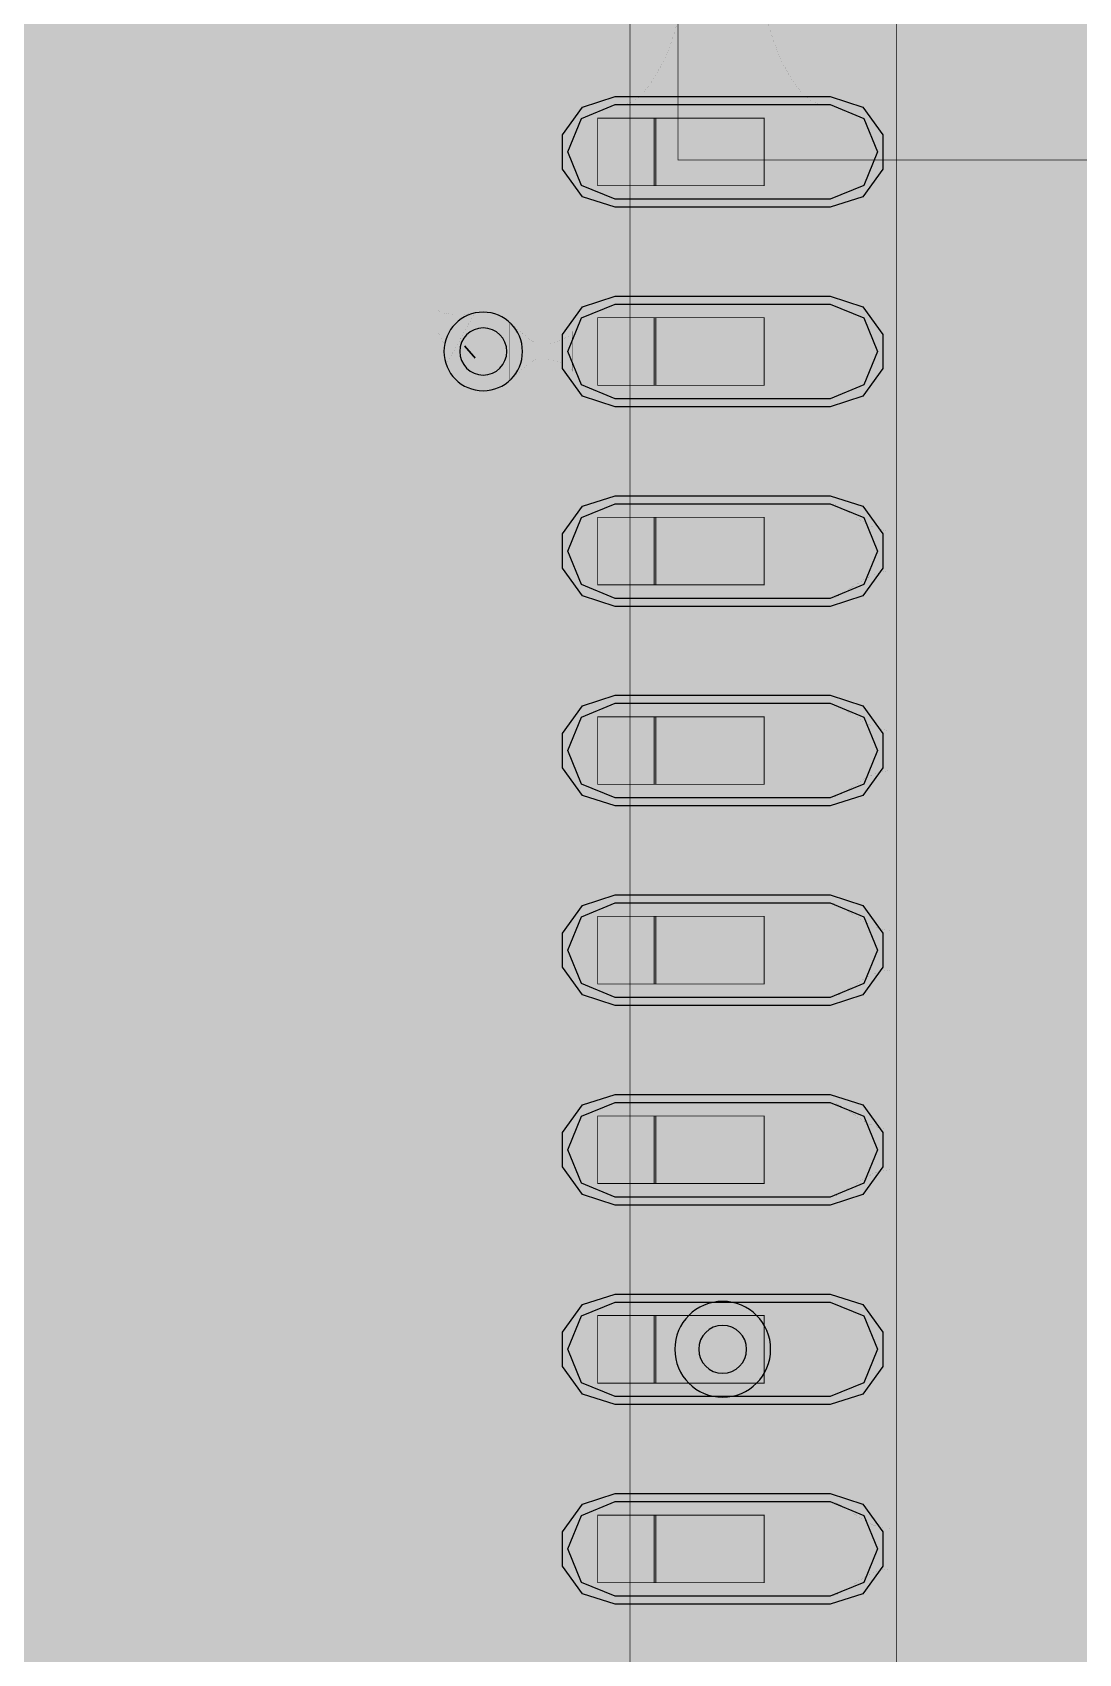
# Model space of a CAD drawing. Header units: millimetres. Extents: x 0 to 100, y -100 to 0.
# Drawn here: x 16.35 to 23, y -31.35 to -21.03 of the extents above; entities that cross this region are included whole.
import ezdxf

# ---------------------------------------------------------------- set-up
doc = ezdxf.new("R2010")
doc.units = ezdxf.units.MM
doc.header["$MEASUREMENT"] = 0
for name, color, linetype, true_color in [('Bottom-Layer', 7, 'Continuous', 0x0000ff), ('Component-Shape-Layer', 7, 'Continuous', 0x00cccc), ('Hole-Layer', 7, 'Continuous', 0x222222), ('Inner1', 7, 'Continuous', 0x999966), ('Inner2', 7, 'Continuous', 0x008000), ('Multi-Layer', 7, 'Continuous', 0xc0c0c0), ('Pin-Floating-Layer', 7, 'Continuous', 0xff99ff), ('Pin-Soldering-Layer', 7, 'Continuous', 0xcc9999), ('Top-Layer', 7, 'Continuous', 0xff0000), ('Top-Paste-Mask-Layer', 7, 'Continuous', 0x808080), ('Top-Silkscreen-Layer', 7, 'Continuous', 0xffcc00), ('Top-Solder-Mask-Layer', 7, 'Continuous', 0x800080)]:
    doc.layers.add(name, color=color, linetype=linetype, true_color=true_color)

msp = doc.modelspace()

# ---------------------------------------------------------------- hatches: boundary and pattern name
at = {"layer": 'Bottom-Layer'}
for points in [[(99.642, -0.358), (99.642, -99.642), (0.358, -99.642), (0.358, -0.358)], [(18.608, -23.063), (18.689, -23.367), (18.912, -23.589), (19.216, -23.671), (19.52, -23.589), (19.742, -23.367), (19.824, -23.063), (19.742, -22.759), (19.52, -22.536), (19.216, -22.455), (18.912, -22.536), (18.689, -22.759)], [(20.077, -29.413), (20.165, -29.744), (20.408, -29.987), (20.74, -30.076), (21.071, -29.987), (21.314, -29.744), (21.403, -29.413), (21.314, -29.081), (21.071, -28.839), (20.74, -28.75), (20.408, -28.839), (20.165, -29.081)]]:
    msp.add_hatch(color=256, dxfattribs=at).paths.add_polyline_path(points)
at = {"layer": 'Inner1'}
for points in [[(99.642, -0.358), (99.642, -99.642), (0.358, -99.642), (0.358, -0.358)], [(7.075, -50.822), (6.826, -51.097), (6.736, -51.457), (6.826, -51.817), (7.075, -52.092), (6.826, -52.367), (6.736, -52.727), (6.826, -53.087), (7.075, -53.362), (6.826, -53.637), (6.736, -53.997), (6.826, -54.357), (7.075, -54.632), (6.826, -54.907), (6.736, -55.267), (6.826, -55.627), (7.075, -55.902), (6.826, -56.177), (6.736, -56.537), (6.826, -56.897), (7.075, -57.172), (6.826, -57.447), (6.736, -57.807), (6.826, -58.167), (7.075, -58.442), (6.826, -58.717), (6.736, -59.077), (6.826, -59.437), (7.075, -59.712), (6.826, -59.987), (6.736, -60.347), (6.826, -60.707), (7.075, -60.982), (6.819, -61.27), (6.737, -61.647), (6.849, -62.017), (7.127, -62.284), (7.501, -62.381), (7.874, -62.284), (8.152, -62.017), (8.264, -61.647), (8.182, -61.27), (7.926, -60.982), (8.175, -60.707), (8.265, -60.347), (8.175, -59.987), (7.926, -59.712), (8.175, -59.437), (8.265, -59.077), (8.175, -58.717), (7.926, -58.442), (8.175, -58.167), (8.265, -57.807), (8.175, -57.447), (7.926, -57.172), (8.175, -56.897), (8.265, -56.537), (8.175, -56.177), (7.926, -55.902), (8.175, -55.627), (8.265, -55.267), (8.175, -54.907), (7.926, -54.632), (8.175, -54.357), (8.265, -53.997), (8.175, -53.637), (7.926, -53.362), (8.175, -53.087), (8.265, -52.727), (8.175, -52.367), (7.926, -52.092), (8.175, -51.817), (8.265, -51.457), (8.175, -51.097), (7.926, -50.822), (8.175, -50.547), (8.265, -50.187), (8.175, -49.827), (7.926, -49.552), (8.137, -49.34), (8.251, -49.064), (8.25, -48.765), (8.249, -48.754), (8.736, -48.267), (8.822, -48.635), (9.075, -48.917), (8.979, -48.993), (8.897, -49.083), (8.76, -49.363), (8.746, -49.674), (8.857, -49.964), (9.075, -50.187), (8.979, -50.263), (8.897, -50.353), (8.76, -50.633), (8.746, -50.944), (8.857, -51.234), (9.075, -51.457), (8.979, -51.533), (8.897, -51.623), (8.76, -51.903), (8.746, -52.214), (8.857, -52.504), (9.075, -52.727), (8.979, -52.803), (8.897, -52.893), (8.76, -53.173), (8.746, -53.484), (8.857, -53.774), (9.075, -53.997), (8.826, -54.272), (8.736, -54.632), (8.826, -54.992), (9.075, -55.267), (8.826, -55.542), (8.736, -55.902), (8.826, -56.262), (9.075, -56.537), (8.979, -56.613), (8.897, -56.703), (8.76, -56.983), (8.746, -57.294), (8.857, -57.584), (9.075, -57.807), (8.979, -57.883), (8.897, -57.973), (8.76, -58.253), (8.746, -58.564), (8.857, -58.854), (9.075, -59.077), (8.979, -59.153), (8.897, -59.243), (8.76, -59.523), (8.746, -59.834), (8.857, -60.124), (9.075, -60.347), (8.826, -60.622), (8.736, -60.983), (8.827, -61.343), (9.076, -61.618), (9.091, -61.63), (9.091, -69.656), (9.123, -69.813), (9.211, -69.945), (13.132, -73.866), (13.138, -73.94), (13.256, -74.262), (13.53, -74.469), (13.873, -74.494), (14.174, -74.33), (14.339, -74.028), (14.314, -73.686), (14.107, -73.412), (13.785, -73.293), (13.711, -73.288), (13.655, -73.231), (13.975, -73.193), (14.231, -72.995), (14.349, -72.695), (14.297, -72.376), (14.09, -72.129), (13.785, -72.023), (13.711, -72.018), (13.655, -71.961), (13.975, -71.923), (14.231, -71.725), (14.349, -71.425), (14.297, -71.106), (14.09, -70.859), (13.785, -70.753), (13.711, -70.748), (13.655, -70.691), (13.975, -70.653), (14.231, -70.455), (14.349, -70.155), (14.297, -69.836), (14.09, -69.589), (13.785, -69.483), (13.711, -69.478), (13.655, -69.421), (13.975, -69.383), (14.231, -69.185), (14.349, -68.885), (14.297, -68.566), (14.09, -68.319), (13.785, -68.213), (13.711, -68.208), (13.655, -68.151), (13.975, -68.113), (14.231, -67.915), (14.349, -67.615), (14.297, -67.296), (14.09, -67.049), (13.785, -66.943), (13.711, -66.938), (13.655, -66.881), (13.975, -66.843), (14.231, -66.645), (14.349, -66.345), (14.297, -66.026), (14.09, -65.779), (13.785, -65.673), (13.711, -65.668), (12.143, -64.1), (12.143, -61.095), (18.608, -67.559), (18.679, -67.835), (18.867, -68.048), (19.133, -68.152), (19.417, -68.124), (19.656, -67.969), (19.799, -67.723), (19.813, -67.438), (19.697, -67.178), (19.474, -66.999), (19.195, -66.942), (19.148, -66.943), (12.347, -60.141), (12.347, -58.252), (13.132, -59.037), (13.138, -59.111), (13.256, -59.433), (13.53, -59.64), (13.873, -59.665), (14.174, -59.501), (14.339, -59.199), (14.314, -58.857), (14.107, -58.583), (13.785, -58.464), (13.711, -58.459), (13.655, -58.402), (13.975, -58.364), (14.231, -58.166), (14.349, -57.866), (14.297, -57.547), (14.09, -57.3), (13.785, -57.194), (13.711, -57.189), (13.655, -57.132), (13.975, -57.094), (14.231, -56.896), (14.349, -56.596), (14.297, -56.277), (14.09, -56.03), (13.785, -55.924), (13.711, -55.919), (13.655, -55.862), (13.975, -55.824), (14.231, -55.626), (14.349, -55.326), (14.297, -55.007), (14.09, -54.76), (13.785, -54.654), (13.711, -54.649), (13.655, -54.592), (13.975, -54.554), (14.231, -54.356), (14.349, -54.056), (14.297, -53.737), (14.09, -53.49), (13.785, -53.384), (13.711, -53.379), (13.655, -53.322), (13.975, -53.284), (14.231, -53.086), (14.349, -52.786), (14.297, -52.467), (14.09, -52.22), (13.785, -52.114), (13.711, -52.109), (13.701, -52.098), (13.701, -52.057), (13.937, -52.028), (14.143, -51.91), (14.289, -51.722), (14.351, -51.492), (14.321, -51.256), (14.202, -51.05), (14.154, -50.994), (14.154, -47.452), (14.123, -47.296), (14.034, -47.163), (10.248, -43.377), (10.25, -43.35), (10.263, -43.257), (10.264, -43.163), (10.261, -43.122), (10.255, -43.081), (18.721, -51.546), (18.721, -52.264), (18.673, -52.32), (18.529, -52.632), (18.576, -52.972), (18.801, -53.232), (19.13, -53.329), (19.46, -53.232), (19.684, -52.972), (19.732, -52.632), (19.587, -52.32), (19.539, -52.264), (19.539, -51.614), (19.581, -51.363), (19.466, -51.135), (19.428, -51.097), (19.419, -51.088), (19.41, -51.079), (12.968, -44.637), (13.021, -44.647), (13.074, -44.651), (13.288, -44.651), (13.344, -44.699), (13.655, -44.843), (13.995, -44.796), (14.256, -44.571), (14.353, -44.242), (14.256, -43.912), (13.996, -43.688), (13.656, -43.64), (13.344, -43.784), (13.288, -43.833), (13.243, -43.833), (10.248, -40.837), (10.25, -40.81), (10.257, -40.774), (10.261, -40.738), (12.785, -43.261), (12.917, -43.35), (13.074, -43.381), (13.288, -43.381), (13.344, -43.429), (13.655, -43.573), (13.995, -43.526), (14.256, -43.301), (14.353, -42.972), (14.256, -42.642), (13.996, -42.418), (13.656, -42.37), (13.344, -42.514), (13.288, -42.563), (13.243, -42.563), (10.248, -39.567), (10.25, -39.54), (10.258, -39.494), (10.263, -39.447), (10.265, -39.4), (10.264, -39.353), (10.178, -39.037), (9.967, -38.786), (9.671, -38.647), (9.344, -38.643), (9.045, -38.777), (9.045, -29.611), (13.143, -25.513), (13.174, -25.813), (13.345, -26.061), (13.614, -26.197), (13.915, -26.186), (14.175, -26.033), (14.328, -25.773), (14.338, -25.472), (14.203, -25.203), (13.954, -25.032), (13.655, -25.001), (13.711, -24.945), (13.784, -24.94), (14.089, -24.834), (14.297, -24.587), (14.349, -24.268), (14.231, -23.967), (13.975, -23.77), (13.655, -23.731), (13.711, -23.675), (13.784, -23.67), (14.089, -23.564), (14.297, -23.317), (14.349, -22.998), (14.231, -22.697), (13.975, -22.5), (13.655, -22.461), (13.711, -22.405), (13.784, -22.4), (14.043, -22.323), (14.243, -22.141), (14.345, -21.891), (14.328, -21.621), (14.196, -21.386), (13.975, -21.23), (14.14, -21.066), (16.545, -21.066), (18.612, -23.133), (18.712, -23.403), (18.925, -23.597), (19.203, -23.671), (19.484, -23.608), (19.705, -23.424), (19.816, -23.158), (19.793, -22.871), (19.64, -22.627), (19.392, -22.481), (19.104, -22.465), (19.101, -22.465), (17.003, -20.368), (16.871, -20.279), (16.714, -20.248), (13.92, -20.248), (13.688, -20.32), (13.538, -20.511), (6.569, -27.48), (6.48, -27.613), (6.449, -27.769), (6.449, -44.471), (6.48, -44.627), (6.569, -44.76), (6.752, -44.944), (6.751, -44.955), (6.75, -45.254), (6.864, -45.53), (7.075, -45.742), (6.842, -45.99), (6.739, -46.314), (6.788, -46.651), (6.977, -46.934), (7.025, -46.975), (7.075, -47.012), (6.833, -47.275), (6.737, -47.62), (6.809, -47.971), (7.032, -48.251), (7.053, -48.267), (7.075, -48.282), (6.833, -48.545), (6.737, -48.89), (6.809, -49.241), (7.032, -49.521), (7.053, -49.537), (7.075, -49.552), (6.826, -49.827), (6.736, -50.187), (6.826, -50.547)], [(20.077, -29.413), (20.165, -29.744), (20.408, -29.987), (20.74, -30.076), (21.071, -29.987), (21.314, -29.744), (21.403, -29.413), (21.314, -29.081), (21.071, -28.839), (20.74, -28.75), (20.408, -28.839), (20.165, -29.081)]]:
    msp.add_hatch(color=256, dxfattribs=at).paths.add_polyline_path(points)
at = {"layer": 'Inner2'}
for points in [[(99.642, -0.358), (99.642, -99.642), (0.358, -99.642), (0.358, -0.358)], [(20.15, -80.477), (21.845, -80.477), (22.084, -80.385), (22.201, -80.158), (22.396, -80.158), (22.262, -80.424), (22.257, -80.721), (22.384, -80.991), (22.615, -81.178), (22.906, -81.245), (23.196, -81.178), (23.427, -80.991), (23.554, -80.721), (23.55, -80.424), (23.416, -80.158), (52.054, -80.158), (51.92, -80.424), (51.915, -80.721), (52.042, -80.991), (52.274, -81.178), (52.564, -81.245), (52.854, -81.178), (53.085, -80.991), (53.212, -80.721), (53.208, -80.424), (53.074, -80.158), (66.883, -80.158), (66.749, -80.424), (66.744, -80.721), (66.871, -80.991), (67.103, -81.178), (67.393, -81.245), (67.683, -81.178), (67.914, -80.991), (68.041, -80.721), (68.037, -80.424), (67.903, -80.158), (75.335, -80.158), (75.443, -80.22), (75.565, -80.241), (85.725, -80.241), (85.904, -80.193), (86.035, -80.062), (86.083, -79.883), (86.083, -70.57), (86.153, -70.407), (86.176, -70.231), (86.153, -70.056), (86.083, -69.893), (86.083, -68.072), (86.035, -67.893), (85.904, -67.762), (85.725, -67.714), (75.565, -67.714), (75.386, -67.762), (75.255, -67.893), (75.207, -68.072), (75.207, -77.747), (22.203, -77.747), (22.203, -22.203), (83.525, -22.203), (83.704, -22.155), (83.835, -22.024), (83.883, -21.845), (83.883, -20.15), (83.835, -19.971), (83.704, -19.84), (83.525, -19.792), (32.89, -19.792), (33.176, -19.571), (33.303, -19.233), (33.235, -18.878), (32.99, -18.612), (32.643, -18.514), (32.295, -18.612), (32.05, -18.878), (31.982, -19.233), (32.109, -19.571), (32.395, -19.792), (22.203, -19.792), (22.203, -17.302), (22.155, -17.123), (22.024, -16.992), (21.845, -16.944), (21.082, -16.944), (20.752, -16.856), (20.422, -16.944), (20.15, -16.944), (19.971, -16.992), (19.84, -17.123), (19.792, -17.302), (19.792, -22.869), (19.6, -22.591), (19.288, -22.459), (18.955, -22.514), (18.702, -22.738), (18.608, -23.063), (18.702, -23.388), (18.955, -23.612), (19.288, -23.667), (19.6, -23.534), (19.792, -23.256), (19.792, -67.356), (19.6, -67.078), (19.288, -66.946), (18.955, -67.001), (18.702, -67.225), (18.608, -67.55), (18.702, -67.875), (18.955, -68.099), (19.288, -68.154), (19.6, -68.021), (19.792, -67.743), (19.792, -77.747), (16.891, -77.747), (16.712, -77.795), (16.581, -77.926), (16.533, -78.105), (16.533, -79.8), (16.581, -79.979), (16.712, -80.11), (16.891, -80.158), (19.794, -80.158), (19.911, -80.385)], [(20.15, -17.302), (21.845, -17.302), (21.845, -80.119), (20.15, -80.119)], [(83.525, -20.15), (83.525, -21.845), (20.455, -21.845), (20.455, -20.15)]]:
    msp.add_hatch(color=256, dxfattribs=at).paths.add_polyline_path(points)
at = {"layer": 'Pin-Floating-Layer'}
for points in [[(20.314, -21.578), (20.314, -22.008), (19.944, -22.008), (19.944, -21.578)], [(20.314, -21.578), (20.314, -22.008), (19.944, -22.008), (19.944, -21.578)], [(20.314, -22.848), (20.314, -23.278), (19.944, -23.278), (19.944, -22.848)], [(20.314, -22.848), (20.314, -23.278), (19.944, -23.278), (19.944, -22.848)], [(20.314, -24.118), (20.314, -24.548), (19.944, -24.548), (19.944, -24.118)], [(20.314, -24.118), (20.314, -24.548), (19.944, -24.548), (19.944, -24.118)], [(20.314, -25.388), (20.314, -25.818), (19.944, -25.818), (19.944, -25.388)], [(20.314, -25.388), (20.314, -25.818), (19.944, -25.818), (19.944, -25.388)], [(20.314, -26.658), (20.314, -27.088), (19.944, -27.088), (19.944, -26.658)], [(20.314, -26.658), (20.314, -27.088), (19.944, -27.088), (19.944, -26.658)], [(20.314, -27.928), (20.314, -28.358), (19.944, -28.358), (19.944, -27.928)], [(20.314, -27.928), (20.314, -28.358), (19.944, -28.358), (19.944, -27.928)], [(20.314, -29.198), (20.314, -29.628), (19.944, -29.628), (19.944, -29.198)], [(20.314, -29.198), (20.314, -29.628), (19.944, -29.628), (19.944, -29.198)], [(20.314, -30.468), (20.314, -30.898), (19.944, -30.898), (19.944, -30.468)], [(20.314, -30.468), (20.314, -30.898), (19.944, -30.898), (19.944, -30.468)]]:
    msp.add_hatch(color=256, dxfattribs=at).paths.add_polyline_path(points)
at = {"layer": 'Pin-Soldering-Layer'}
for points in [[(21.004, -21.578), (21.004, -22.008), (20.304, -22.008), (20.304, -21.578)], [(21.004, -21.578), (21.004, -22.008), (20.304, -22.008), (20.304, -21.578)], [(21.004, -22.848), (21.004, -23.278), (20.304, -23.278), (20.304, -22.848)], [(21.004, -22.848), (21.004, -23.278), (20.304, -23.278), (20.304, -22.848)], [(21.004, -24.118), (21.004, -24.548), (20.304, -24.548), (20.304, -24.118)], [(21.004, -24.118), (21.004, -24.548), (20.304, -24.548), (20.304, -24.118)], [(21.004, -25.388), (21.004, -25.818), (20.304, -25.818), (20.304, -25.388)], [(21.004, -25.388), (21.004, -25.818), (20.304, -25.818), (20.304, -25.388)], [(21.004, -26.658), (21.004, -27.088), (20.304, -27.088), (20.304, -26.658)], [(21.004, -26.658), (21.004, -27.088), (20.304, -27.088), (20.304, -26.658)], [(21.004, -27.928), (21.004, -28.358), (20.304, -28.358), (20.304, -27.928)], [(21.004, -27.928), (21.004, -28.358), (20.304, -28.358), (20.304, -27.928)], [(21.004, -29.198), (21.004, -29.628), (20.304, -29.628), (20.304, -29.198)], [(21.004, -29.198), (21.004, -29.628), (20.304, -29.628), (20.304, -29.198)], [(21.004, -30.468), (21.004, -30.898), (20.304, -30.898), (20.304, -30.468)], [(21.004, -30.468), (21.004, -30.898), (20.304, -30.898), (20.304, -30.468)]]:
    msp.add_hatch(color=256, dxfattribs=at).paths.add_polyline_path(points)
at = {"layer": 'Top-Layer'}
for points in [[(99.642, -0.358), (99.642, -99.642), (0.358, -99.642), (0.358, -0.358)], [(20.055, -22.094), (19.842, -22.006), (19.754, -21.793), (19.842, -21.58), (20.055, -21.492), (21.424, -21.492), (21.637, -21.58), (21.725, -21.793), (21.637, -22.006), (21.424, -22.094)], [(25.936, -29.748), (25.899, -29.563), (25.794, -29.405), (24.188, -27.8), (24.031, -27.695), (23.845, -27.658), (21.87, -27.658), (21.745, -27.567), (21.601, -27.508), (21.745, -27.449), (21.87, -27.358), (23.329, -27.358), (23.345, -27.367), (23.366, -27.382), (23.626, -27.515), (23.917, -27.524), (24.184, -27.407), (24.375, -27.187), (24.453, -26.906), (24.403, -26.619), (24.235, -26.381), (23.982, -26.238), (24.235, -26.095), (24.403, -25.856), (24.453, -25.569), (24.375, -25.289), (24.184, -25.069), (23.917, -24.952), (23.626, -24.96), (23.366, -25.093), (23.345, -25.109), (23.329, -25.118), (21.87, -25.118), (21.745, -25.027), (21.601, -24.968), (21.745, -24.909), (21.87, -24.818), (23.419, -24.818), (23.605, -24.781), (23.762, -24.676), (25.366, -23.073), (25.471, -22.915), (25.508, -22.73), (25.508, -21.87), (25.599, -21.744), (25.658, -21.601), (25.829, -21.893), (26.123, -22.061), (26.462, -22.061), (26.756, -21.893), (26.928, -21.601), (26.986, -21.744), (27.077, -21.87), (27.077, -24.098), (27.114, -24.284), (27.219, -24.441), (28.572, -25.794), (28.729, -25.899), (28.915, -25.936), (49.938, -25.936), (47.403, -28.471), (33.401, -28.471), (33.215, -28.508), (33.058, -28.613), (29.121, -32.55), (29.016, -32.707), (28.979, -32.893), (28.979, -53.048), (26.37, -50.439), (26.126, -50.15), (25.936, -49.823)], [(20.055, -23.364), (19.842, -23.276), (19.754, -23.063), (19.842, -22.85), (20.055, -22.762), (21.424, -22.762), (21.637, -22.85), (21.725, -23.063), (21.637, -23.276), (21.424, -23.364)], [(20.055, -24.634), (19.842, -24.546), (19.754, -24.333), (19.842, -24.12), (20.055, -24.032), (21.424, -24.032), (21.637, -24.12), (21.725, -24.333), (21.637, -24.546), (21.424, -24.634)], [(20.055, -25.904), (19.842, -25.816), (19.754, -25.603), (19.842, -25.39), (20.055, -25.302), (21.424, -25.302), (21.637, -25.39), (21.725, -25.603), (21.637, -25.816), (21.424, -25.904)], [(20.055, -27.174), (19.842, -27.086), (19.754, -26.873), (19.842, -26.66), (20.055, -26.572), (21.424, -26.572), (21.637, -26.66), (21.725, -26.873), (21.637, -27.086), (21.424, -27.174)], [(20.055, -28.444), (19.842, -28.356), (19.754, -28.143), (19.842, -27.93), (20.055, -27.842), (21.424, -27.842), (21.637, -27.93), (21.725, -28.143), (21.637, -28.356), (21.424, -28.444)], [(23.177, -31.485), (23.14, -31.3), (23.035, -31.142), (22.232, -30.34), (22.075, -30.235), (21.889, -30.198), (21.87, -30.198), (21.745, -30.107), (21.601, -30.048), (21.893, -29.876), (22.061, -29.582), (22.061, -29.243), (21.893, -28.949), (21.601, -28.778), (21.745, -28.719), (21.87, -28.628), (23.644, -28.628), (24.966, -29.949), (24.966, -43.459), (24.135, -42.629), (23.978, -42.524), (23.792, -42.487), (21.87, -42.487), (21.745, -42.396), (21.601, -42.337), (21.745, -42.278), (21.87, -42.187), (23.415, -42.187), (23.43, -42.196), (23.452, -42.211), (23.711, -42.344), (24.002, -42.353), (24.269, -42.236), (24.46, -42.016), (24.538, -41.735), (24.489, -41.448), (24.321, -41.21), (24.067, -41.067), (24.321, -40.924), (24.489, -40.686), (24.538, -40.398), (24.46, -40.118), (24.269, -39.898), (24.002, -39.781), (23.711, -39.789), (23.452, -39.922), (23.43, -39.938), (23.415, -39.947), (21.87, -39.947), (21.745, -39.856), (21.601, -39.797), (21.745, -39.738), (21.87, -39.647), (22.127, -39.647), (22.313, -39.61), (22.47, -39.505), (23.035, -38.94), (23.14, -38.783), (23.177, -38.597)], [(20.055, -29.714), (19.842, -29.626), (19.754, -29.413), (19.842, -29.2), (20.055, -29.112), (21.424, -29.112), (21.637, -29.2), (21.725, -29.413), (21.637, -29.626), (21.424, -29.714)], [(20.055, -30.984), (19.842, -30.896), (19.754, -30.683), (19.842, -30.47), (20.055, -30.382), (21.424, -30.382), (21.637, -30.47), (21.725, -30.683), (21.637, -30.896), (21.424, -30.984)]]:
    msp.add_hatch(color=256, dxfattribs=at).paths.add_polyline_path(points)
at = {"layer": 'Top-Paste-Mask-Layer'}
for points in [[(20.055, -22.094), (19.842, -22.006), (19.754, -21.793), (19.842, -21.58), (20.055, -21.492), (21.424, -21.492), (21.637, -21.58), (21.725, -21.793), (21.637, -22.006), (21.424, -22.094)], [(20.055, -23.364), (19.842, -23.276), (19.754, -23.063), (19.842, -22.85), (20.055, -22.762), (21.424, -22.762), (21.637, -22.85), (21.725, -23.063), (21.637, -23.276), (21.424, -23.364)], [(20.055, -24.634), (19.842, -24.546), (19.754, -24.333), (19.842, -24.12), (20.055, -24.032), (21.424, -24.032), (21.637, -24.12), (21.725, -24.333), (21.637, -24.546), (21.424, -24.634)], [(20.055, -25.904), (19.842, -25.816), (19.754, -25.603), (19.842, -25.39), (20.055, -25.302), (21.424, -25.302), (21.637, -25.39), (21.725, -25.603), (21.637, -25.816), (21.424, -25.904)], [(20.055, -27.174), (19.842, -27.086), (19.754, -26.873), (19.842, -26.66), (20.055, -26.572), (21.424, -26.572), (21.637, -26.66), (21.725, -26.873), (21.637, -27.086), (21.424, -27.174)], [(20.055, -28.444), (19.842, -28.356), (19.754, -28.143), (19.842, -27.93), (20.055, -27.842), (21.424, -27.842), (21.637, -27.93), (21.725, -28.143), (21.637, -28.356), (21.424, -28.444)], [(20.055, -29.714), (19.842, -29.626), (19.754, -29.413), (19.842, -29.2), (20.055, -29.112), (21.424, -29.112), (21.637, -29.2), (21.725, -29.413), (21.637, -29.626), (21.424, -29.714)], [(20.055, -30.984), (19.842, -30.896), (19.754, -30.683), (19.842, -30.47), (20.055, -30.382), (21.424, -30.382), (21.637, -30.47), (21.725, -30.683), (21.637, -30.896), (21.424, -30.984)]]:
    msp.add_hatch(color=256, dxfattribs=at).paths.add_polyline_path(points)
at = {"layer": 'Top-Solder-Mask-Layer'}
for points in [[(20.055, -22.145), (19.848, -22.078), (19.72, -21.902), (19.72, -21.684), (19.848, -21.508), (20.055, -21.441), (21.424, -21.441), (21.631, -21.508), (21.759, -21.684), (21.759, -21.902), (21.631, -22.078), (21.424, -22.145)], [(20.055, -23.415), (19.848, -23.348), (19.72, -23.172), (19.72, -22.954), (19.848, -22.778), (20.055, -22.711), (21.424, -22.711), (21.631, -22.778), (21.759, -22.954), (21.759, -23.172), (21.631, -23.348), (21.424, -23.415)], [(20.055, -24.685), (19.848, -24.618), (19.72, -24.442), (19.72, -24.224), (19.848, -24.048), (20.055, -23.981), (21.424, -23.981), (21.631, -24.048), (21.759, -24.224), (21.759, -24.442), (21.631, -24.618), (21.424, -24.685)], [(20.055, -25.955), (19.848, -25.888), (19.72, -25.712), (19.72, -25.494), (19.848, -25.318), (20.055, -25.251), (21.424, -25.251), (21.631, -25.318), (21.759, -25.494), (21.759, -25.712), (21.631, -25.888), (21.424, -25.955)], [(20.055, -27.225), (19.848, -27.158), (19.72, -26.982), (19.72, -26.764), (19.848, -26.588), (20.055, -26.521), (21.424, -26.521), (21.631, -26.588), (21.759, -26.764), (21.759, -26.982), (21.631, -27.158), (21.424, -27.225)], [(20.055, -28.495), (19.848, -28.428), (19.72, -28.252), (19.72, -28.034), (19.848, -27.858), (20.055, -27.791), (21.424, -27.791), (21.631, -27.858), (21.759, -28.034), (21.759, -28.252), (21.631, -28.428), (21.424, -28.495)], [(20.055, -29.765), (19.848, -29.698), (19.72, -29.522), (19.72, -29.304), (19.848, -29.128), (20.055, -29.061), (21.424, -29.061), (21.631, -29.128), (21.759, -29.304), (21.759, -29.522), (21.631, -29.698), (21.424, -29.765)], [(20.055, -31.035), (19.848, -30.968), (19.72, -30.792), (19.72, -30.574), (19.848, -30.398), (20.055, -30.331), (21.424, -30.331), (21.631, -30.398), (21.759, -30.574), (21.759, -30.792), (21.631, -30.968), (21.424, -31.035)]]:
    msp.add_hatch(color=256, dxfattribs=at).paths.add_polyline_path(points)

# ---------------------------------------------------------------- linework, layer by layer
at = {"layer": 'Bottom-Layer', "const_width": 0.0508}
for points in [[(18.608, -23.063), (18.689, -23.367), (18.912, -23.589), (19.216, -23.671), (19.52, -23.589), (19.742, -23.367), (19.824, -23.063), (19.742, -22.759), (19.52, -22.536), (19.216, -22.455), (18.912, -22.536), (18.689, -22.759)], [(20.077, -29.413), (20.165, -29.744), (20.408, -29.987), (20.74, -30.076), (21.071, -29.987), (21.314, -29.744), (21.403, -29.413), (21.314, -29.081), (21.071, -28.839), (20.74, -28.75), (20.408, -28.839), (20.165, -29.081)]]:
    msp.add_lwpolyline(points, close=True, dxfattribs=at)
at = {"layer": 'Component-Shape-Layer', "const_width": 0.0508}
msp.add_lwpolyline([(16.054, -21.288), (19.954, -21.288), (19.954, -31.188), (16.054, -31.188)], close=True, dxfattribs=at)
msp.add_lwpolyline([(16.054, -21.288), (19.954, -21.288), (19.954, -31.188), (16.054, -31.188)], close=True, dxfattribs=at)
at = {"layer": 'Hole-Layer'}
msp.add_lwpolyline([(19.066, -23.063, 1), (19.366, -23.063), (19.366, -23.063, 1), (19.066, -23.063)], format="xyb", dxfattribs=at)
msp.add_lwpolyline([(20.587, -29.413, 1), (20.892, -29.413, 1)], format="xyb", close=True, dxfattribs=at)
at = {"layer": 'Inner1'}
for points, const_width in [([(14.14, -21.066), (16.545, -21.066), (18.612, -23.133), (18.712, -23.403), (18.925, -23.597), (19.203, -23.671), (19.484, -23.608), (19.705, -23.424), (19.816, -23.158), (19.793, -22.871), (19.64, -22.627), (19.392, -22.481), (19.104, -22.465), (19.101, -22.465), (17.003, -20.368)], 0.0508), ([(19.127, -23.07), (16.714, -20.657)], 0.102)]:
    msp.add_lwpolyline(points, dxfattribs=dict(at, const_width=const_width))
for points, const_width in [([(18.931, -22.946), (18.931, -22.803), (18.945, -22.812), (18.966, -22.819), (19.024, -22.828), (19.093, -22.828), (19.163, -22.818), (18.98, -23.146), (18.973, -23.105), (18.969, -23.05), (18.958, -22.993), (18.947, -22.968)], 0.000254), ([(20.077, -29.413), (20.165, -29.744), (20.408, -29.987), (20.74, -30.076), (21.071, -29.987), (21.314, -29.744), (21.403, -29.413), (21.314, -29.081), (21.071, -28.839), (20.74, -28.75), (20.408, -28.839), (20.165, -29.081)], 0.0508)]:
    msp.add_lwpolyline(points, close=True, dxfattribs=dict(at, const_width=const_width))
at = {"layer": 'Inner2', "const_width": 0.0508}
for points in [[(19.792, -17.302), (19.792, -22.869), (19.6, -22.591), (19.288, -22.459), (18.955, -22.514), (18.702, -22.738), (18.608, -23.063), (18.702, -23.388), (18.955, -23.612), (19.288, -23.667), (19.6, -23.534), (19.792, -23.256), (19.792, -67.356)], [(75.207, -77.747), (22.203, -77.747), (22.203, -22.203), (83.525, -22.203)]]:
    msp.add_lwpolyline(points, dxfattribs=at)
at = {"layer": 'Inner2', "const_width": 0.00508}
for points in [[(20.15, -17.302), (21.845, -17.302), (21.845, -80.119), (20.15, -80.119)], [(83.525, -20.15), (83.525, -21.845), (20.455, -21.845), (20.455, -20.15)]]:
    msp.add_lwpolyline(points, close=True, dxfattribs=at)
at = {"layer": 'Multi-Layer'}
msp.add_lwpolyline([(18.966, -23.063, 1), (19.466, -23.063, 1)], format="xyb", close=True, dxfattribs=at)
msp.add_lwpolyline([(20.435, -29.413, 1), (21.045, -29.413), (21.045, -29.413, 1), (20.435, -29.413)], format="xyb", dxfattribs=at)
at = {"layer": 'Pin-Floating-Layer', "const_width": 0.00508}
for points in [[(20.314, -21.578), (20.314, -22.008), (19.944, -22.008), (19.944, -21.578)], [(20.314, -21.578), (20.314, -22.008), (19.944, -22.008), (19.944, -21.578)], [(20.314, -22.848), (20.314, -23.278), (19.944, -23.278), (19.944, -22.848)], [(20.314, -22.848), (20.314, -23.278), (19.944, -23.278), (19.944, -22.848)], [(20.314, -24.118), (20.314, -24.548), (19.944, -24.548), (19.944, -24.118)], [(20.314, -24.118), (20.314, -24.548), (19.944, -24.548), (19.944, -24.118)], [(20.314, -25.388), (20.314, -25.818), (19.944, -25.818), (19.944, -25.388)], [(20.314, -25.388), (20.314, -25.818), (19.944, -25.818), (19.944, -25.388)], [(20.314, -26.658), (20.314, -27.088), (19.944, -27.088), (19.944, -26.658)], [(20.314, -26.658), (20.314, -27.088), (19.944, -27.088), (19.944, -26.658)], [(20.314, -27.928), (20.314, -28.358), (19.944, -28.358), (19.944, -27.928)], [(20.314, -27.928), (20.314, -28.358), (19.944, -28.358), (19.944, -27.928)], [(20.314, -29.198), (20.314, -29.628), (19.944, -29.628), (19.944, -29.198)], [(20.314, -29.198), (20.314, -29.628), (19.944, -29.628), (19.944, -29.198)], [(20.314, -30.468), (20.314, -30.898), (19.944, -30.898), (19.944, -30.468)], [(20.314, -30.468), (20.314, -30.898), (19.944, -30.898), (19.944, -30.468)]]:
    msp.add_lwpolyline(points, close=True, dxfattribs=at)
at = {"layer": 'Pin-Soldering-Layer', "const_width": 0.00508}
for points in [[(21.004, -21.578), (21.004, -22.008), (20.304, -22.008), (20.304, -21.578)], [(21.004, -21.578), (21.004, -22.008), (20.304, -22.008), (20.304, -21.578)], [(21.004, -22.848), (21.004, -23.278), (20.304, -23.278), (20.304, -22.848)], [(21.004, -22.848), (21.004, -23.278), (20.304, -23.278), (20.304, -22.848)], [(21.004, -24.118), (21.004, -24.548), (20.304, -24.548), (20.304, -24.118)], [(21.004, -24.118), (21.004, -24.548), (20.304, -24.548), (20.304, -24.118)], [(21.004, -25.388), (21.004, -25.818), (20.304, -25.818), (20.304, -25.388)], [(21.004, -25.388), (21.004, -25.818), (20.304, -25.818), (20.304, -25.388)], [(21.004, -26.658), (21.004, -27.088), (20.304, -27.088), (20.304, -26.658)], [(21.004, -26.658), (21.004, -27.088), (20.304, -27.088), (20.304, -26.658)], [(21.004, -27.928), (21.004, -28.358), (20.304, -28.358), (20.304, -27.928)], [(21.004, -27.928), (21.004, -28.358), (20.304, -28.358), (20.304, -27.928)], [(21.004, -29.198), (21.004, -29.628), (20.304, -29.628), (20.304, -29.198)], [(21.004, -29.198), (21.004, -29.628), (20.304, -29.628), (20.304, -29.198)], [(21.004, -30.468), (21.004, -30.898), (20.304, -30.898), (20.304, -30.468)], [(21.004, -30.468), (21.004, -30.898), (20.304, -30.898), (20.304, -30.468)]]:
    msp.add_lwpolyline(points, close=True, dxfattribs=at)
at = {"layer": 'Top-Layer'}
for points, const_width in [([(20.74, -21.793), (20.74, -17.531)], 0.508), ([(20.074, -20.981), (20.037, -21.068), (19.999, -21.136), (19.66, -21.265), (19.441, -21.554), (19.407, -21.914), (19.57, -22.238), (19.878, -22.428), (19.728, -22.491), (19.597, -22.589), (19.286, -22.459), (18.953, -22.514), (18.701, -22.739), (18.608, -23.063), (18.701, -23.387), (18.953, -23.611), (19.286, -23.667), (19.597, -23.537), (19.728, -23.635), (19.878, -23.698), (19.586, -23.869), (19.418, -24.163), (19.418, -24.502), (19.586, -24.796), (19.878, -24.968), (19.586, -25.139), (19.418, -25.433), (19.418, -25.772), (19.586, -26.066), (19.878, -26.238), (19.586, -26.409), (19.418, -26.703), (19.418, -27.042), (19.586, -27.336), (19.878, -27.508), (19.586, -27.679), (19.418, -27.973), (19.418, -28.312), (19.586, -28.606), (19.878, -28.778), (19.586, -28.949), (19.418, -29.243), (19.418, -29.582), (19.586, -29.876), (19.878, -30.048), (19.606, -30.2), (19.434, -30.461), (19.402, -30.772), (19.516, -31.063), (19.752, -31.268), (20.055, -31.342), (21.424, -31.342), (21.602, -31.318), (21.766, -31.246), (22.207, -31.686)], 0.0508), ([(21.029, -20.977), (21.069, -21.105), (21.12, -21.225), (21.179, -21.331), (21.211, -21.376), (21.243, -21.416), (21.276, -21.448), (21.309, -21.472), (21.342, -21.487), (21.375, -21.492), (20.105, -21.492), (20.137, -21.487), (20.17, -21.472), (20.203, -21.448), (20.236, -21.416), (20.269, -21.376), (20.3, -21.331), (20.359, -21.225), (20.41, -21.105), (20.45, -20.977)], 0.000254), ([(23.218, -23.848), (21.87, -23.848), (21.745, -23.757), (21.601, -23.698), (21.893, -23.526), (22.061, -23.232), (22.061, -22.893), (21.893, -22.599), (21.601, -22.428), (21.91, -22.238), (22.072, -21.914), (22.038, -21.554), (21.819, -21.265), (21.481, -21.136), (21.443, -21.068), (21.406, -20.981)], 0.0508), ([(16.256, -31.268), (16.492, -31.063), (16.606, -30.772), (16.574, -30.461), (16.402, -30.2), (16.13, -30.048), (16.422, -29.876), (16.59, -29.582), (16.59, -29.243), (16.422, -28.949), (16.13, -28.778), (16.422, -28.606), (16.59, -28.312), (16.59, -27.973), (16.422, -27.679), (16.13, -27.508), (16.422, -27.336), (16.59, -27.042), (16.59, -26.703), (16.422, -26.409), (16.13, -26.238), (16.422, -26.066), (16.59, -25.772), (16.59, -25.433), (16.422, -25.139), (16.13, -24.968), (16.422, -24.796), (16.59, -24.502), (16.59, -24.163), (16.422, -23.869), (16.13, -23.698), (16.422, -23.526), (16.59, -23.232), (16.59, -22.893), (16.422, -22.599), (16.13, -22.428), (16.402, -22.275), (16.574, -22.014), (16.606, -21.704), (16.492, -21.413), (16.256, -21.208)], 0.0508), ([(19.135, -23.063), (19.127, -23.07)], 0.102), ([(19.135, -23.063), (20.74, -23.063)], 0.102), ([(23.419, -24.333), (20.74, -24.333)], 0.254), ([(23.329, -25.118), (21.87, -25.118), (21.745, -25.027), (21.601, -24.968), (21.745, -24.909), (21.87, -24.818), (23.419, -24.818)], 0.0508), ([(20.654, -25.603), (23.791, -25.603)], 0.254), ([(20.654, -26.873), (23.791, -26.873)], 0.254), ([(23.845, -27.658), (21.87, -27.658), (21.745, -27.567), (21.601, -27.508), (21.745, -27.449), (21.87, -27.358), (23.329, -27.358)], 0.0508), ([(23.845, -28.143), (20.74, -28.143)], 0.254), ([(23.035, -31.142), (22.232, -30.34), (22.075, -30.235), (21.889, -30.198), (21.87, -30.198), (21.745, -30.107), (21.601, -30.048), (21.893, -29.876), (22.061, -29.582), (22.061, -29.243), (21.893, -28.949), (21.601, -28.778), (21.745, -28.719), (21.87, -28.628), (23.644, -28.628)], 0.0508), ([(20.825, -30.683), (21.889, -30.683)], 0.254), ([(21.889, -30.683), (22.692, -31.485)], 0.254), ([(15.269, -30.683), (16.511, -30.683)], 0.0508)]:
    msp.add_lwpolyline(points, dxfattribs=dict(at, const_width=const_width))
for points in [[(20.055, -22.094), (19.842, -22.006), (19.754, -21.793), (19.842, -21.58), (20.055, -21.492), (21.424, -21.492), (21.637, -21.58), (21.725, -21.793), (21.637, -22.006), (21.424, -22.094)], [(20.055, -23.364), (19.842, -23.276), (19.754, -23.063), (19.842, -22.85), (20.055, -22.762), (21.424, -22.762), (21.637, -22.85), (21.725, -23.063), (21.637, -23.276), (21.424, -23.364)], [(20.055, -24.634), (19.842, -24.546), (19.754, -24.333), (19.842, -24.12), (20.055, -24.032), (21.424, -24.032), (21.637, -24.12), (21.725, -24.333), (21.637, -24.546), (21.424, -24.634)], [(20.055, -25.904), (19.842, -25.816), (19.754, -25.603), (19.842, -25.39), (20.055, -25.302), (21.424, -25.302), (21.637, -25.39), (21.725, -25.603), (21.637, -25.816), (21.424, -25.904)], [(20.055, -27.174), (19.842, -27.086), (19.754, -26.873), (19.842, -26.66), (20.055, -26.572), (21.424, -26.572), (21.637, -26.66), (21.725, -26.873), (21.637, -27.086), (21.424, -27.174)], [(20.055, -28.444), (19.842, -28.356), (19.754, -28.143), (19.842, -27.93), (20.055, -27.842), (21.424, -27.842), (21.637, -27.93), (21.725, -28.143), (21.637, -28.356), (21.424, -28.444)], [(20.055, -29.714), (19.842, -29.626), (19.754, -29.413), (19.842, -29.2), (20.055, -29.112), (21.424, -29.112), (21.637, -29.2), (21.725, -29.413), (21.637, -29.626), (21.424, -29.714)], [(20.055, -30.984), (19.842, -30.896), (19.754, -30.683), (19.842, -30.47), (20.055, -30.382), (21.424, -30.382), (21.637, -30.47), (21.725, -30.683), (21.637, -30.896), (21.424, -30.984)]]:
    msp.add_lwpolyline(points, close=True, dxfattribs=at)
at = {"layer": 'Top-Layer', "const_width": 0.000254}
for points in [[(19.556, -23.012), (19.556, -23.114), (19.53, -23.125), (19.489, -23.156), (19.381, -23.25), (19.381, -22.875), (19.489, -22.969), (19.53, -23)], [(19.63, -23.114), (19.63, -23.012), (19.676, -23.005), (19.721, -22.988), (19.759, -22.964), (19.773, -22.95), (19.782, -22.936), (19.782, -23.19), (19.773, -23.176), (19.759, -23.162), (19.721, -23.137), (19.676, -23.12)], [(21.805, -24.206), (21.805, -24.46), (21.748, -24.467), (21.693, -24.487), (21.64, -24.515), (21.589, -24.547), (21.498, -24.607), (21.458, -24.626), (21.424, -24.634), (21.424, -24.032), (21.458, -24.039), (21.498, -24.059), (21.589, -24.119), (21.64, -24.151), (21.693, -24.179), (21.748, -24.198)], [(21.805, -25.476), (21.805, -25.73), (21.748, -25.737), (21.693, -25.757), (21.64, -25.785), (21.589, -25.817), (21.498, -25.877), (21.458, -25.896), (21.424, -25.904), (21.424, -25.302), (21.458, -25.309), (21.498, -25.329), (21.589, -25.389), (21.64, -25.421), (21.693, -25.449), (21.748, -25.468)], [(21.805, -26.746), (21.805, -27), (21.748, -27.007), (21.693, -27.027), (21.64, -27.055), (21.589, -27.087), (21.498, -27.147), (21.458, -27.166), (21.424, -27.174), (21.424, -26.572), (21.458, -26.579), (21.498, -26.599), (21.589, -26.659), (21.64, -26.691), (21.693, -26.719), (21.748, -26.738)], [(21.805, -28.016), (21.805, -28.27), (21.748, -28.277), (21.693, -28.297), (21.64, -28.325), (21.589, -28.357), (21.498, -28.417), (21.458, -28.436), (21.424, -28.444), (21.424, -27.842), (21.458, -27.849), (21.498, -27.869), (21.589, -27.929), (21.64, -27.961), (21.693, -27.989), (21.748, -28.008)], [(21.805, -30.556), (21.805, -30.81), (21.748, -30.817), (21.693, -30.837), (21.64, -30.865), (21.589, -30.897), (21.498, -30.957), (21.458, -30.976), (21.424, -30.984), (21.424, -30.382), (21.458, -30.389), (21.498, -30.409), (21.589, -30.469), (21.64, -30.501), (21.693, -30.529), (21.748, -30.548)]]:
    msp.add_lwpolyline(points, close=True, dxfattribs=at)
at = {"layer": 'Top-Paste-Mask-Layer'}
for points in [[(20.055, -22.094), (19.842, -22.006), (19.754, -21.793), (19.842, -21.58), (20.055, -21.492), (21.424, -21.492), (21.637, -21.58), (21.725, -21.793), (21.637, -22.006), (21.424, -22.094)], [(20.055, -23.364), (19.842, -23.276), (19.754, -23.063), (19.842, -22.85), (20.055, -22.762), (21.424, -22.762), (21.637, -22.85), (21.725, -23.063), (21.637, -23.276), (21.424, -23.364)], [(20.055, -24.634), (19.842, -24.546), (19.754, -24.333), (19.842, -24.12), (20.055, -24.032), (21.424, -24.032), (21.637, -24.12), (21.725, -24.333), (21.637, -24.546), (21.424, -24.634)], [(20.055, -25.904), (19.842, -25.816), (19.754, -25.603), (19.842, -25.39), (20.055, -25.302), (21.424, -25.302), (21.637, -25.39), (21.725, -25.603), (21.637, -25.816), (21.424, -25.904)], [(20.055, -27.174), (19.842, -27.086), (19.754, -26.873), (19.842, -26.66), (20.055, -26.572), (21.424, -26.572), (21.637, -26.66), (21.725, -26.873), (21.637, -27.086), (21.424, -27.174)], [(20.055, -28.444), (19.842, -28.356), (19.754, -28.143), (19.842, -27.93), (20.055, -27.842), (21.424, -27.842), (21.637, -27.93), (21.725, -28.143), (21.637, -28.356), (21.424, -28.444)], [(20.055, -29.714), (19.842, -29.626), (19.754, -29.413), (19.842, -29.2), (20.055, -29.112), (21.424, -29.112), (21.637, -29.2), (21.725, -29.413), (21.637, -29.626), (21.424, -29.714)], [(20.055, -30.984), (19.842, -30.896), (19.754, -30.683), (19.842, -30.47), (20.055, -30.382), (21.424, -30.382), (21.637, -30.47), (21.725, -30.683), (21.637, -30.896), (21.424, -30.984)]]:
    msp.add_lwpolyline(points, close=True, dxfattribs=at)
at = {"layer": 'Top-Silkscreen-Layer', "const_width": 0.152}
for points in [[(16.483, -21.212), (19.526, -21.212)], [(16.483, -31.264), (16.483, -21.212)], [(16.483, -21.212), (19.526, -21.212)], [(16.483, -31.264), (16.483, -21.212)], [(19.526, -21.212), (19.526, -31.264)], [(19.526, -21.212), (19.526, -31.264)], [(19.526, -31.264), (16.483, -31.264)], [(19.526, -31.264), (16.483, -31.264)]]:
    msp.add_lwpolyline(points, dxfattribs=at)
at = {"layer": 'Top-Silkscreen-Layer', "const_width": 0.3}
msp.add_lwpolyline([(17.085, -21.793, 1), (17.385, -21.793), (17.385, -21.793, 1), (17.085, -21.793)], format="xyb", dxfattribs=at)
msp.add_lwpolyline([(17.085, -21.793, 1), (17.385, -21.793), (17.385, -21.793, 1), (17.085, -21.793)], format="xyb", dxfattribs=at)
at = {"layer": 'Top-Solder-Mask-Layer'}
for points in [[(20.055, -22.145), (19.848, -22.078), (19.72, -21.902), (19.72, -21.684), (19.848, -21.508), (20.055, -21.441), (21.424, -21.441), (21.631, -21.508), (21.759, -21.684), (21.759, -21.902), (21.631, -22.078), (21.424, -22.145)], [(20.055, -23.415), (19.848, -23.348), (19.72, -23.172), (19.72, -22.954), (19.848, -22.778), (20.055, -22.711), (21.424, -22.711), (21.631, -22.778), (21.759, -22.954), (21.759, -23.172), (21.631, -23.348), (21.424, -23.415)], [(20.055, -24.685), (19.848, -24.618), (19.72, -24.442), (19.72, -24.224), (19.848, -24.048), (20.055, -23.981), (21.424, -23.981), (21.631, -24.048), (21.759, -24.224), (21.759, -24.442), (21.631, -24.618), (21.424, -24.685)], [(20.055, -25.955), (19.848, -25.888), (19.72, -25.712), (19.72, -25.494), (19.848, -25.318), (20.055, -25.251), (21.424, -25.251), (21.631, -25.318), (21.759, -25.494), (21.759, -25.712), (21.631, -25.888), (21.424, -25.955)], [(20.055, -27.225), (19.848, -27.158), (19.72, -26.982), (19.72, -26.764), (19.848, -26.588), (20.055, -26.521), (21.424, -26.521), (21.631, -26.588), (21.759, -26.764), (21.759, -26.982), (21.631, -27.158), (21.424, -27.225)], [(20.055, -28.495), (19.848, -28.428), (19.72, -28.252), (19.72, -28.034), (19.848, -27.858), (20.055, -27.791), (21.424, -27.791), (21.631, -27.858), (21.759, -28.034), (21.759, -28.252), (21.631, -28.428), (21.424, -28.495)], [(20.055, -29.765), (19.848, -29.698), (19.72, -29.522), (19.72, -29.304), (19.848, -29.128), (20.055, -29.061), (21.424, -29.061), (21.631, -29.128), (21.759, -29.304), (21.759, -29.522), (21.631, -29.698), (21.424, -29.765)], [(20.055, -31.035), (19.848, -30.968), (19.72, -30.792), (19.72, -30.574), (19.848, -30.398), (20.055, -30.331), (21.424, -30.331), (21.631, -30.398), (21.759, -30.574), (21.759, -30.792), (21.631, -30.968), (21.424, -31.035)]]:
    msp.add_lwpolyline(points, close=True, dxfattribs=at)

doc.saveas('drawing.dxf')
